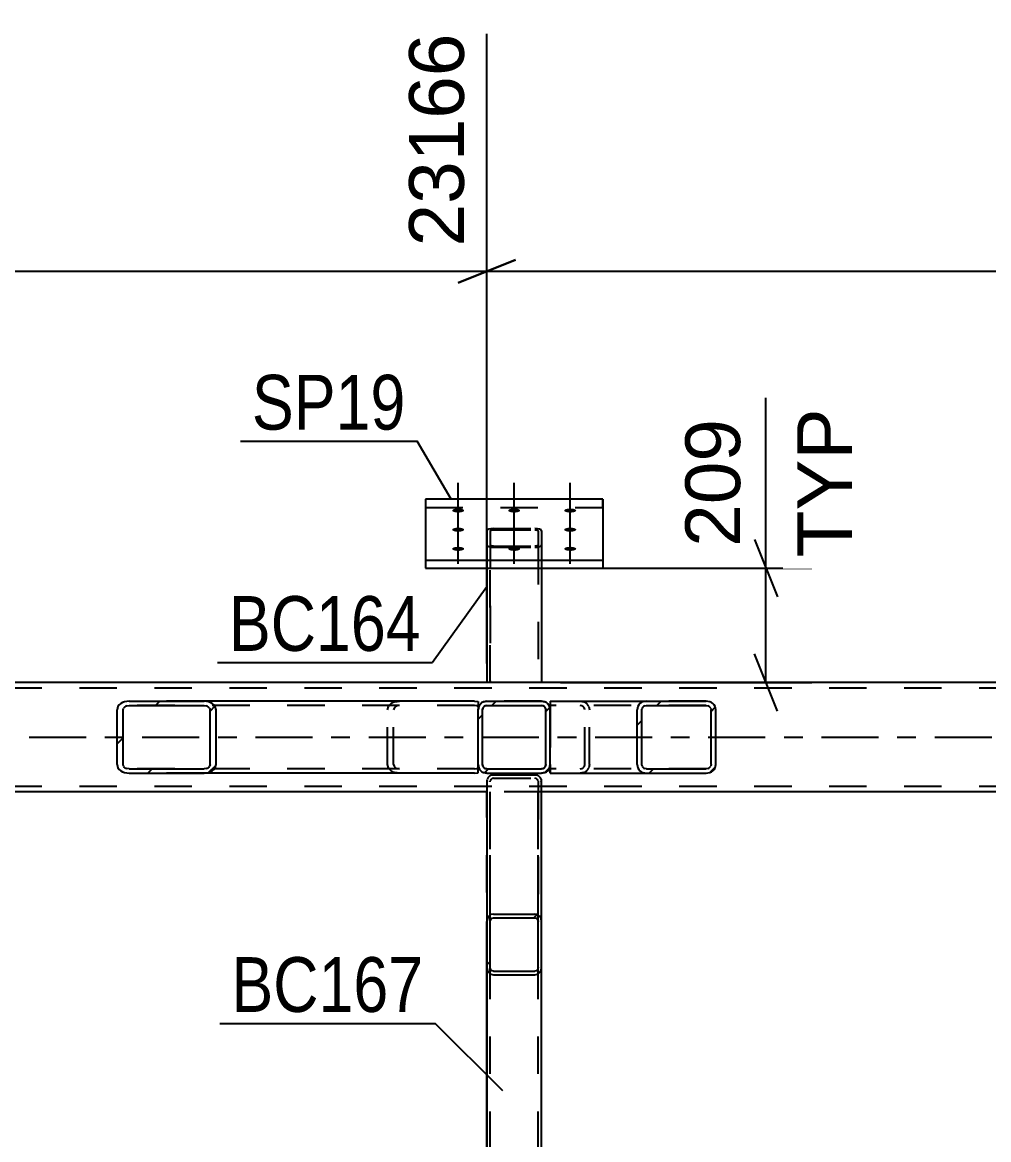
# Model space of a CAD drawing. Header units: millimetres. Extents: x -2250 to 594, y 0 to 1057.
# Drawn here: x -562.4 to -511.9, y 413 to 471.4 of the extents above; entities that cross this region are included whole.
import ezdxf

# ---------------------------------------------------------------- set-up
doc = ezdxf.new("R2010")
doc.units = ezdxf.units.MM
doc.linetypes.add('DXK_LINE_DOT2', pattern=[3.9198, 1.9599, -1.9599])
doc.linetypes.add('DXK_LINE_DOT3', pattern=[5.9187, 2.979, -0.9799, 0.9799, -0.9799])
doc.styles.add('Arial', font='ARIAL.TTF', dxfattribs={"height": 0.2})
doc.styles.add('Arial Narrow', font='ARIALN.TTF', dxfattribs={"height": 0.2})

# ---------------------------------------------------------------- blocks, each defined once
blk = doc.blocks.new('Part-761553754-3896 - 3871')
at = {"linetype": 'Continuous'}
h = blk.add_hatch(dxfattribs=at)
h.set_pattern_fill('', scale=0.7, style=0, pattern_type=0)
h.set_pattern_definition([(45, (-526.4788, 432.1498), (-1.5715, 1.5715), [])])
h.paths.add_polyline_path([(-526.67, 432.115), (-526.479, 432.15), (-526.317, 432.249), (-526.209, 432.397), (-526.171, 432.572), (-526.171, 435.429), (-526.209, 435.604), (-526.317, 435.753), (-526.479, 435.852), (-526.67, 435.886), (-529.79, 435.886), (-529.981, 435.852), (-530.143, 435.753), (-530.251, 435.604), (-530.289, 435.429), (-530.289, 432.572), (-530.251, 432.397), (-530.143, 432.249), (-529.981, 432.15), (-529.79, 432.115)])
h.paths.add_polyline_path([(-529.886, 432.361), (-529.967, 432.411), (-530.021, 432.485), (-530.04, 432.572), (-530.04, 435.429), (-530.021, 435.517), (-529.967, 435.591), (-529.886, 435.64), (-529.79, 435.658), (-526.67, 435.658), (-526.574, 435.64), (-526.493, 435.591), (-526.439, 435.517), (-526.42, 435.429), (-526.42, 432.572), (-526.439, 432.485), (-526.493, 432.411), (-526.574, 432.361), (-526.67, 432.344), (-529.79, 432.344)])
at = {"color": 2, "linetype": 'Continuous'}
for p, q in [((-534.826, 435.886), (-534.826, 435.429)), ((-534.826, 435.886), (-534.826, 435.886)), ((-534.826, 435.886), (-529.79, 435.886)), ((-530.251, 435.604), (-530.289, 435.429)), ((-530.289, 432.572), (-530.289, 435.429)), ((-530.04, 435.429), (-530.021, 435.517)), ((-530.04, 432.572), (-530.04, 435.429)), ((-529.79, 435.886), (-529.981, 435.852)), ((-529.886, 435.64), (-529.79, 435.658)), ((-529.79, 435.886), (-526.67, 435.886)), ((-529.79, 435.658), (-526.67, 435.658)), ((-526.479, 435.852), (-526.67, 435.886)), ((-526.67, 435.658), (-526.574, 435.64)), ((-526.439, 435.517), (-526.42, 435.429)), ((-526.42, 432.572), (-526.42, 435.429)), ((-526.171, 435.429), (-526.209, 435.604)), ((-526.171, 432.572), (-526.171, 435.429)), ((-534.826, 432.572), (-534.826, 432.249)), ((-530.289, 432.572), (-530.251, 432.397)), ((-530.021, 432.485), (-530.04, 432.572)), ((-526.42, 432.572), (-526.439, 432.485)), ((-526.209, 432.397), (-526.171, 432.572)), ((-534.826, 432.249), (-534.826, 432.115)), ((-534.826, 432.115), (-529.79, 432.115)), ((-529.981, 432.15), (-529.79, 432.115)), ((-529.79, 432.344), (-529.886, 432.361)), ((-529.79, 432.344), (-526.67, 432.344)), ((-529.79, 432.115), (-526.67, 432.115)), ((-526.574, 432.361), (-526.67, 432.344)), ((-526.67, 432.115), (-526.479, 432.15))]:
    blk.add_line(p, q, dxfattribs=at)
at = {"color": 7, "linetype": 'DXK_LINE_DOT2'}
for p, q in [((-534.826, 435.886), (-534.826, 435.658)), ((-526.67, 435.658), (-534.826, 435.658)), ((-534.826, 435.429), (-534.826, 432.397)), ((-533.271, 435.886), (-533.08, 435.852)), ((-533.176, 435.64), (-533.271, 435.658)), ((-533.021, 435.429), (-533.04, 435.517)), ((-533.021, 432.572), (-533.021, 435.429)), ((-532.81, 435.604), (-532.772, 435.429)), ((-532.772, 432.572), (-532.772, 435.429)), ((-526.67, 435.886), (-529.79, 435.886)), ((-533.04, 432.485), (-533.021, 432.572)), ((-532.772, 432.572), (-532.81, 432.397)), ((-526.67, 432.344), (-534.826, 432.344)), ((-534.826, 432.115), (-534.826, 432.344)), ((-533.271, 432.344), (-533.176, 432.361)), ((-533.08, 432.15), (-533.271, 432.115)), ((-529.79, 432.115), (-526.67, 432.115))]:
    blk.add_line(p, q, dxfattribs=at)
for centre, radius, start, end in [((-533.258, 435.415), 0.24, 25.09816, 69.94145), ((-533.245, 435.401), 0.48, 25.09816, 69.94145), ((-533.258, 432.587), 0.24, 290.05855, 334.90184), ((-533.245, 432.601), 0.48, 290.05855, 334.90184)]:
    blk.add_arc(centre, radius, start, end, dxfattribs=at)
at = {"color": 2, "linetype": 'Continuous'}
for centre, radius, start, end in [((-529.816, 435.401), 0.48, 110.05856, 154.90186), ((-529.803, 435.415), 0.24, 110.05856, 154.90186), ((-526.657, 435.415), 0.24, 25.09814, 69.94144), ((-526.644, 435.401), 0.48, 25.09814, 69.94144), ((-529.803, 432.587), 0.24, 205.09814, 249.94144), ((-526.657, 432.587), 0.24, 290.05856, 334.90186), ((-529.816, 432.601), 0.48, 205.09814, 249.94144), ((-526.644, 432.601), 0.48, 290.05856, 334.90186)]:
    blk.add_arc(centre, radius, start, end, dxfattribs=at)
blk = doc.blocks.new('Part-761553754-4044 - 3871')
at = {"color": 2, "linetype": 'Continuous'}
for p, q in [((-479.086, 436.858), (-1148.026, 436.858)), ((-538.141, 431.144), (-706.712, 431.144)), ((-479.086, 431.144), (-535.284, 431.144))]:
    blk.add_line(p, q, dxfattribs=at)
at = {"color": 7, "linetype": 'DXK_LINE_DOT2'}
for p, q in [((-479.086, 436.572), (-1148.026, 436.572)), ((-479.086, 431.429), (-1148.026, 431.429)), ((-535.284, 431.144), (-538.141, 431.144))]:
    blk.add_line(p, q, dxfattribs=at)
at = {"color": 7, "linetype": 'DXK_LINE_DOT3'}
blk.add_line((-1148.026, 434.001), (-479.086, 434.001), dxfattribs=at)
blk = doc.blocks.new('Part-761553754-4165 - 3871')
at = {"color": 7, "linetype": 'DXK_LINE_DOT2'}
for p, q in [((-535.284, 431.144), (-538.141, 431.144)), ((-538.141, 421.956), (-538.141, 431.144)), ((-537.97, 377.19), (-537.97, 431.144)), ((-535.455, 377.19), (-535.455, 431.144)), ((-535.284, 421.956), (-535.284, 431.144)), ((-538.141, 379.704), (-538.141, 381.925)), ((-535.284, 379.704), (-535.284, 381.925)), ((-538.115, 379.493), (-538.141, 379.361)), ((-538.141, 377.19), (-538.141, 379.361)), ((-538.041, 379.604), (-538.115, 379.493)), ((-537.929, 379.678), (-538.041, 379.604)), ((-537.97, 379.361), (-537.957, 379.427)), ((-537.957, 379.427), (-537.919, 379.483)), ((-537.798, 379.704), (-537.929, 379.678)), ((-537.919, 379.483), (-537.864, 379.52)), ((-537.864, 379.52), (-537.798, 379.533)), ((-537.798, 379.704), (-535.627, 379.704)), ((-537.798, 379.533), (-535.627, 379.533)), ((-535.496, 379.678), (-535.627, 379.704)), ((-535.627, 379.533), (-535.561, 379.52)), ((-535.561, 379.52), (-535.506, 379.483)), ((-535.506, 379.483), (-535.468, 379.427)), ((-535.384, 379.604), (-535.496, 379.678)), ((-535.468, 379.427), (-535.455, 379.361)), ((-535.31, 379.493), (-535.384, 379.604)), ((-535.284, 379.361), (-535.31, 379.493)), ((-535.284, 377.19), (-535.284, 379.361)), ((-538.141, 377.19), (-538.115, 377.059)), ((-538.115, 377.059), (-538.041, 376.948)), ((-538.041, 376.948), (-537.929, 376.873)), ((-537.957, 377.124), (-537.97, 377.19)), ((-537.919, 377.069), (-537.957, 377.124)), ((-537.864, 377.032), (-537.919, 377.069)), ((-537.798, 377.019), (-537.864, 377.032)), ((-537.798, 377.019), (-535.627, 377.019)), ((-535.561, 377.032), (-535.627, 377.019)), ((-535.506, 377.069), (-535.561, 377.032)), ((-535.468, 377.124), (-535.506, 377.069)), ((-535.496, 376.873), (-535.384, 376.948)), ((-535.455, 377.19), (-535.468, 377.124)), ((-535.384, 376.948), (-535.31, 377.059)), ((-535.31, 377.059), (-535.284, 377.19)), ((-537.929, 376.873), (-537.798, 376.847)), ((-537.798, 376.847), (-535.627, 376.847)), ((-535.627, 376.847), (-535.496, 376.873))]:
    blk.add_line(p, q, dxfattribs=at)
at = {"color": 2, "linetype": 'Continuous'}
for p, q in [((-538.141, 381.925), (-538.141, 421.956)), ((-535.284, 381.925), (-535.284, 421.956)), ((-538.141, 379.361), (-538.141, 379.704)), ((-535.284, 379.361), (-535.284, 379.704))]:
    blk.add_line(p, q, dxfattribs=at)
blk = doc.blocks.new('Part-761553754-3955 - 3871')
at = {"color": 7, "linetype": 'DXK_LINE_DOT2'}
for p, q in [((-538.115, 444.84), (-538.141, 444.795)), ((-538.141, 444.795), (-538.141, 442.836)), ((-538.041, 444.878), (-538.115, 444.84)), ((-537.929, 444.903), (-538.041, 444.878)), ((-537.97, 444.795), (-537.957, 444.818)), ((-537.97, 444.795), (-537.97, 436.858)), ((-537.957, 444.818), (-537.919, 444.837)), ((-537.798, 444.912), (-537.929, 444.903)), ((-537.919, 444.837), (-537.864, 444.849)), ((-537.864, 444.849), (-537.798, 444.854)), ((-537.798, 444.912), (-535.627, 444.912)), ((-537.798, 444.854), (-535.627, 444.854)), ((-535.496, 444.903), (-535.627, 444.912)), ((-535.627, 444.854), (-535.561, 444.849)), ((-535.561, 444.849), (-535.506, 444.837)), ((-535.506, 444.837), (-535.468, 444.818)), ((-535.384, 444.878), (-535.496, 444.903)), ((-535.468, 444.818), (-535.455, 444.795)), ((-535.455, 444.795), (-535.455, 443.953)), ((-535.31, 444.84), (-535.384, 444.878)), ((-535.284, 444.795), (-535.31, 444.84)), ((-535.284, 444.795), (-535.284, 444.052)), ((-538.141, 444.052), (-538.141, 442.836)), ((-538.141, 444.052), (-538.115, 444.008)), ((-538.115, 444.008), (-538.041, 443.97)), ((-538.041, 443.97), (-537.929, 443.944)), ((-537.957, 444.03), (-537.97, 444.052)), ((-537.97, 436.858), (-537.97, 443.953)), ((-537.919, 444.011), (-537.957, 444.03)), ((-537.929, 443.944), (-537.798, 443.935)), ((-537.864, 443.998), (-537.919, 444.011)), ((-537.798, 443.994), (-537.864, 443.998)), ((-537.798, 443.994), (-535.627, 443.994)), ((-537.798, 443.935), (-535.627, 443.935)), ((-535.561, 443.998), (-535.627, 443.994)), ((-535.627, 443.935), (-535.496, 443.944)), ((-535.506, 444.011), (-535.561, 443.998)), ((-535.468, 444.03), (-535.506, 444.011)), ((-535.496, 443.944), (-535.384, 443.97)), ((-535.455, 444.052), (-535.468, 444.03)), ((-535.455, 443.953), (-535.455, 436.858)), ((-535.384, 443.97), (-535.31, 444.008)), ((-535.31, 444.008), (-535.284, 444.052)), ((-535.284, 444.052), (-535.284, 442.836)), ((-535.284, 436.858), (-538.141, 436.858))]:
    blk.add_line(p, q, dxfattribs=at)
at = {"color": 2, "linetype": 'Continuous'}
for p, q in [((-538.141, 442.836), (-538.141, 436.858)), ((-535.284, 442.836), (-535.284, 436.858))]:
    blk.add_line(p, q, dxfattribs=at)
blk = doc.blocks.new('Part-761553754-3962 - 3871')
at = {"color": 2, "linetype": 'Continuous'}
for p, q in [((-532.07, 446.441), (-541.355, 446.441)), ((-541.355, 446.441), (-541.355, 442.836)), ((-532.07, 446.441), (-532.07, 442.836)), ((-541.355, 443.265), (-532.07, 443.265)), ((-541.355, 442.836), (-532.07, 442.836))]:
    blk.add_line(p, q, dxfattribs=at)
at = {"color": 7, "linetype": 'DXK_LINE_DOT2'}
for p, q in [((-541.355, 446.441), (-541.355, 446.012)), ((-532.07, 446.012), (-532.07, 446.441)), ((-541.355, 446.012), (-532.07, 446.012))]:
    blk.add_line(p, q, dxfattribs=at)
blk = doc.blocks.new('Bolt-761553754-3963 - 3871')
at = {"linetype": 'Continuous'}
for points in [[(-539.641, 445.748), (-539.706, 445.75), (-539.769, 445.757), (-539.826, 445.768), (-539.875, 445.783), (-539.913, 445.801), (-539.94, 445.822), (-539.954, 445.844), (-539.954, 445.866), (-539.94, 445.888), (-539.913, 445.909), (-539.875, 445.927), (-539.826, 445.942), (-539.769, 445.953), (-539.706, 445.96), (-539.641, 445.963), (-539.576, 445.96), (-539.513, 445.953), (-539.456, 445.942), (-539.408, 445.927), (-539.369, 445.909), (-539.342, 445.888), (-539.329, 445.866), (-539.329, 445.844), (-539.342, 445.822), (-539.369, 445.801), (-539.408, 445.783), (-539.456, 445.768), (-539.513, 445.757), (-539.576, 445.75)], [(-536.713, 445.748), (-536.778, 445.75), (-536.84, 445.757), (-536.897, 445.768), (-536.946, 445.783), (-536.985, 445.801), (-537.011, 445.822), (-537.025, 445.844), (-537.025, 445.866), (-537.011, 445.888), (-536.985, 445.909), (-536.946, 445.927), (-536.897, 445.942), (-536.84, 445.953), (-536.778, 445.96), (-536.713, 445.963), (-536.647, 445.96), (-536.585, 445.953), (-536.528, 445.942), (-536.479, 445.927), (-536.44, 445.909), (-536.414, 445.888), (-536.4, 445.866), (-536.4, 445.844), (-536.414, 445.822), (-536.44, 445.801), (-536.479, 445.783), (-536.528, 445.768), (-536.585, 445.757), (-536.647, 445.75)], [(-533.784, 445.748), (-533.849, 445.75), (-533.912, 445.757), (-533.969, 445.768), (-534.018, 445.783), (-534.056, 445.801), (-534.083, 445.822), (-534.097, 445.844), (-534.097, 445.866), (-534.083, 445.888), (-534.056, 445.909), (-534.018, 445.927), (-533.969, 445.942), (-533.912, 445.953), (-533.849, 445.96), (-533.784, 445.963), (-533.719, 445.96), (-533.656, 445.953), (-533.599, 445.942), (-533.55, 445.927), (-533.512, 445.909), (-533.485, 445.888), (-533.471, 445.866), (-533.471, 445.844), (-533.485, 445.822), (-533.512, 445.801), (-533.55, 445.783), (-533.599, 445.768), (-533.656, 445.757), (-533.719, 445.75)], [(-539.641, 444.746), (-539.706, 444.748), (-539.769, 444.755), (-539.826, 444.766), (-539.875, 444.781), (-539.913, 444.8), (-539.94, 444.82), (-539.954, 444.842), (-539.954, 444.865), (-539.94, 444.887), (-539.913, 444.907), (-539.875, 444.925), (-539.826, 444.94), (-539.769, 444.952), (-539.706, 444.959), (-539.641, 444.961), (-539.576, 444.959), (-539.513, 444.952), (-539.456, 444.94), (-539.408, 444.925), (-539.369, 444.907), (-539.342, 444.887), (-539.329, 444.865), (-539.329, 444.842), (-539.342, 444.82), (-539.369, 444.8), (-539.408, 444.781), (-539.456, 444.766), (-539.513, 444.755), (-539.576, 444.748)], [(-533.784, 444.746), (-533.849, 444.748), (-533.912, 444.755), (-533.969, 444.766), (-534.018, 444.781), (-534.056, 444.8), (-534.083, 444.82), (-534.097, 444.842), (-534.097, 444.865), (-534.083, 444.887), (-534.056, 444.907), (-534.018, 444.925), (-533.969, 444.94), (-533.912, 444.952), (-533.849, 444.959), (-533.784, 444.961), (-533.719, 444.959), (-533.656, 444.952), (-533.599, 444.94), (-533.55, 444.925), (-533.512, 444.907), (-533.485, 444.887), (-533.471, 444.865), (-533.471, 444.842), (-533.485, 444.82), (-533.512, 444.8), (-533.55, 444.781), (-533.599, 444.766), (-533.656, 444.755), (-533.719, 444.748)], [(-539.641, 443.744), (-539.706, 443.747), (-539.769, 443.754), (-539.826, 443.765), (-539.875, 443.78), (-539.913, 443.798), (-539.94, 443.819), (-539.954, 443.841), (-539.954, 443.863), (-539.94, 443.885), (-539.913, 443.906), (-539.875, 443.924), (-539.826, 443.939), (-539.769, 443.95), (-539.706, 443.957), (-539.641, 443.959), (-539.576, 443.957), (-539.513, 443.95), (-539.456, 443.939), (-539.408, 443.924), (-539.369, 443.906), (-539.342, 443.885), (-539.329, 443.863), (-539.329, 443.841), (-539.342, 443.819), (-539.369, 443.798), (-539.408, 443.78), (-539.456, 443.765), (-539.513, 443.754), (-539.576, 443.747)], [(-536.713, 443.744), (-536.778, 443.747), (-536.84, 443.754), (-536.897, 443.765), (-536.946, 443.78), (-536.985, 443.798), (-537.011, 443.819), (-537.025, 443.841), (-537.025, 443.863), (-537.011, 443.885), (-536.985, 443.906), (-536.946, 443.924), (-536.897, 443.939), (-536.84, 443.95), (-536.778, 443.957), (-536.713, 443.959), (-536.647, 443.957), (-536.585, 443.95), (-536.528, 443.939), (-536.479, 443.924), (-536.44, 443.906), (-536.414, 443.885), (-536.4, 443.863), (-536.4, 443.841), (-536.414, 443.819), (-536.44, 443.798), (-536.479, 443.78), (-536.528, 443.765), (-536.585, 443.754), (-536.647, 443.747)], [(-533.784, 443.744), (-533.849, 443.747), (-533.912, 443.754), (-533.969, 443.765), (-534.018, 443.78), (-534.056, 443.798), (-534.083, 443.819), (-534.097, 443.841), (-534.097, 443.863), (-534.083, 443.885), (-534.056, 443.906), (-534.018, 443.924), (-533.969, 443.939), (-533.912, 443.95), (-533.849, 443.957), (-533.784, 443.959), (-533.719, 443.957), (-533.656, 443.95), (-533.599, 443.939), (-533.55, 443.924), (-533.512, 443.906), (-533.485, 443.885), (-533.471, 443.863), (-533.471, 443.841), (-533.485, 443.819), (-533.512, 443.798), (-533.55, 443.78), (-533.599, 443.765), (-533.656, 443.754), (-533.719, 443.747)]]:
    blk.add_hatch(color=1, dxfattribs=at).paths.add_polyline_path(points)
at = {"color": 1, "linetype": 'Continuous'}
for p, q in [((-539.641, 445.076), (-539.641, 447.305)), ((-536.713, 445.076), (-536.713, 447.305)), ((-533.784, 445.076), (-533.784, 447.305)), ((-539.641, 444.075), (-539.641, 446.303)), ((-533.784, 444.075), (-533.784, 446.303)), ((-539.641, 443.073), (-539.641, 445.302)), ((-536.713, 443.073), (-536.713, 445.302)), ((-533.784, 443.073), (-533.784, 445.302))]:
    blk.add_line(p, q, dxfattribs=at)
blk = doc.blocks.new('Part-761553754-4150 - 3871')
at = {"linetype": 'Continuous'}
h = blk.add_hatch(dxfattribs=at)
h.set_pattern_fill('', scale=0.7, style=0, pattern_type=0)
h.set_pattern_definition([(45, (-535.1085, 432.1498), (-1.5715, 1.5715), [])])
h.paths.add_polyline_path([(-535.283, 432.115), (-535.109, 432.15), (-534.96, 432.249), (-534.861, 432.397), (-534.826, 432.572), (-534.826, 435.429), (-534.861, 435.604), (-534.96, 435.753), (-535.109, 435.852), (-535.283, 435.886), (-538.141, 435.886), (-538.316, 435.852), (-538.464, 435.753), (-538.563, 435.604), (-538.598, 435.429), (-538.598, 432.572), (-538.563, 432.397), (-538.464, 432.249), (-538.316, 432.15), (-538.141, 432.115)])
h.paths.add_polyline_path([(-538.228, 432.361), (-538.302, 432.411), (-538.352, 432.485), (-538.369, 432.572), (-538.369, 435.429), (-538.352, 435.517), (-538.302, 435.591), (-538.228, 435.64), (-538.141, 435.658), (-535.283, 435.658), (-535.196, 435.64), (-535.122, 435.591), (-535.072, 435.517), (-535.055, 435.429), (-535.055, 432.572), (-535.072, 432.485), (-535.122, 432.411), (-535.196, 432.361), (-535.283, 432.344), (-538.141, 432.344)])
at = {"color": 7, "linetype": 'DXK_LINE_DOT2'}
for p, q in [((-538.598, 435.429), (-538.563, 435.604)), ((-538.598, 432.572), (-538.598, 435.429)), ((-538.352, 435.517), (-538.369, 435.429)), ((-538.369, 432.572), (-538.369, 435.429)), ((-538.316, 435.852), (-538.141, 435.886)), ((-538.141, 435.658), (-538.228, 435.64)), ((-535.283, 435.886), (-538.141, 435.886)), ((-538.141, 435.658), (-535.283, 435.658)), ((-535.283, 435.886), (-535.283, 435.886)), ((-535.283, 435.886), (-535.109, 435.852)), ((-535.196, 435.64), (-535.283, 435.658)), ((-535.055, 435.429), (-535.072, 435.517)), ((-535.055, 432.572), (-535.055, 435.429)), ((-534.861, 435.604), (-534.826, 435.429)), ((-534.826, 432.572), (-534.826, 435.429)), ((-538.563, 432.397), (-538.598, 432.572)), ((-538.369, 432.572), (-538.352, 432.485)), ((-535.072, 432.485), (-535.055, 432.572)), ((-534.826, 432.572), (-534.861, 432.397)), ((-538.141, 432.115), (-538.316, 432.15)), ((-538.228, 432.361), (-538.141, 432.344)), ((-538.141, 432.344), (-535.283, 432.344)), ((-538.141, 432.115), (-535.283, 432.115)), ((-535.283, 432.344), (-535.196, 432.361)), ((-535.109, 432.15), (-535.283, 432.115))]:
    blk.add_line(p, q, dxfattribs=at)
at = {"color": 2, "linetype": 'Continuous'}
for p, q in [((-538.563, 435.604), (-538.598, 435.429)), ((-538.598, 435.429), (-538.598, 435.429)), ((-538.598, 432.572), (-538.598, 435.429)), ((-538.369, 435.429), (-538.352, 435.517)), ((-538.369, 435.429), (-538.369, 435.429)), ((-538.369, 432.572), (-538.369, 435.429)), ((-538.141, 435.886), (-538.316, 435.852)), ((-538.228, 435.64), (-538.141, 435.658)), ((-538.141, 435.886), (-538.141, 435.886)), ((-538.141, 435.886), (-535.283, 435.886)), ((-538.141, 435.658), (-538.141, 435.658)), ((-538.141, 435.658), (-535.283, 435.658)), ((-535.283, 435.886), (-535.283, 435.886)), ((-535.109, 435.852), (-535.283, 435.886)), ((-535.283, 435.658), (-535.283, 435.658)), ((-535.283, 435.658), (-535.196, 435.64)), ((-535.072, 435.517), (-535.055, 435.429)), ((-535.055, 435.429), (-535.055, 435.429)), ((-535.055, 432.572), (-535.055, 435.429)), ((-534.826, 435.429), (-534.861, 435.604)), ((-534.826, 435.429), (-534.826, 435.429)), ((-534.826, 432.572), (-534.826, 435.429)), ((-538.598, 432.572), (-538.598, 432.572)), ((-538.598, 432.572), (-538.563, 432.397)), ((-538.369, 432.572), (-538.369, 432.572)), ((-538.352, 432.485), (-538.369, 432.572)), ((-535.055, 432.572), (-535.072, 432.485)), ((-535.055, 432.572), (-535.055, 432.572)), ((-534.861, 432.397), (-534.826, 432.572)), ((-534.826, 432.572), (-534.826, 432.572)), ((-538.316, 432.15), (-538.141, 432.115)), ((-538.141, 432.344), (-538.228, 432.361)), ((-538.141, 432.344), (-538.141, 432.344)), ((-538.141, 432.344), (-535.283, 432.344)), ((-538.141, 432.115), (-538.141, 432.115)), ((-538.141, 432.115), (-535.283, 432.115)), ((-535.196, 432.361), (-535.283, 432.344)), ((-535.283, 432.344), (-535.283, 432.344)), ((-535.283, 432.115), (-535.109, 432.15)), ((-535.283, 432.115), (-535.283, 432.115))]:
    blk.add_line(p, q, dxfattribs=at)
at = {"color": 7, "linetype": 'DXK_LINE_DOT3'}
blk.add_line((-536.712, 434.001), (-536.712, 434.001), dxfattribs=at)
at = {"color": 7, "linetype": 'DXK_LINE_DOT2'}
for centre, radius, start, end in [((-538.141, 435.429), 0.457, 112.5, 157.5), ((-538.141, 435.429), 0.229, 112.5, 157.5), ((-535.283, 435.429), 0.229, 22.5, 67.5), ((-535.283, 435.429), 0.457, 22.5, 67.5), ((-538.141, 432.572), 0.229, 202.5, 247.5), ((-535.283, 432.572), 0.229, 292.5, 337.5), ((-538.141, 432.572), 0.457, 202.5, 247.5), ((-535.283, 432.572), 0.457, 292.5, 337.5)]:
    blk.add_arc(centre, radius, start, end, dxfattribs=at)
at = {"color": 2, "linetype": 'Continuous'}
for centre, radius, start, end in [((-538.141, 435.429), 0.457, 112.5, 157.5), ((-538.141, 435.429), 0.229, 112.5, 157.5), ((-535.283, 435.429), 0.229, 22.5, 67.5), ((-535.283, 435.429), 0.457, 22.5, 67.5), ((-538.141, 432.572), 0.229, 202.5, 247.5), ((-535.283, 432.572), 0.229, 292.5, 337.5), ((-538.141, 432.572), 0.457, 202.5, 247.5), ((-535.283, 432.572), 0.457, 292.5, 337.5)]:
    blk.add_arc(centre, radius, start, end, dxfattribs=at)
blk = doc.blocks.new('Part-761553754-4155 - 3871')
at = {"linetype": 'Continuous'}
h = blk.add_hatch(dxfattribs=at)
h.set_pattern_fill('', scale=0.7, style=0, pattern_type=0)
h.set_pattern_definition([(45, (-552.6868, 432.1498), (-1.57154, 1.57154), [])])
h.paths.add_polyline_path([(-552.927, 432.115), (-552.687, 432.15), (-552.483, 432.249), (-552.347, 432.397), (-552.299, 432.572), (-552.299, 435.429), (-552.347, 435.604), (-552.483, 435.753), (-552.687, 435.852), (-552.927, 435.886), (-556.849, 435.886), (-557.089, 435.852), (-557.293, 435.753), (-557.429, 435.604), (-557.477, 435.429), (-557.477, 432.572), (-557.429, 432.397), (-557.293, 432.249), (-557.089, 432.15), (-556.849, 432.115)])
h.paths.add_polyline_path([(-556.969, 432.361), (-557.071, 432.411), (-557.139, 432.485), (-557.163, 432.572), (-557.163, 435.429), (-557.139, 435.517), (-557.071, 435.591), (-556.969, 435.64), (-556.849, 435.658), (-552.927, 435.658), (-552.807, 435.64), (-552.705, 435.591), (-552.637, 435.517), (-552.613, 435.429), (-552.613, 432.572), (-552.637, 432.485), (-552.705, 432.411), (-552.807, 432.361), (-552.927, 432.344), (-556.849, 432.344)])
at = {"color": 2, "linetype": 'Continuous'}
for p, q in [((-557.429, 435.604), (-557.477, 435.429)), ((-557.477, 432.572), (-557.477, 435.429)), ((-557.163, 435.429), (-557.139, 435.517)), ((-557.163, 432.572), (-557.163, 435.429)), ((-556.849, 435.886), (-557.089, 435.852)), ((-556.969, 435.64), (-556.849, 435.658)), ((-556.849, 435.886), (-552.927, 435.886)), ((-556.849, 435.658), (-552.927, 435.658)), ((-538.781, 435.886), (-552.927, 435.886)), ((-552.687, 435.852), (-552.927, 435.886)), ((-552.927, 435.658), (-552.807, 435.64)), ((-552.637, 435.517), (-552.613, 435.429)), ((-552.613, 432.572), (-552.613, 435.429)), ((-552.299, 435.429), (-552.347, 435.604)), ((-552.299, 432.572), (-552.299, 435.429)), ((-538.781, 435.886), (-538.598, 435.86)), ((-538.598, 435.86), (-538.598, 435.852)), ((-538.598, 435.852), (-538.598, 435.753)), ((-538.598, 435.753), (-538.598, 435.429)), ((-557.477, 432.572), (-557.429, 432.397)), ((-557.139, 432.485), (-557.163, 432.572)), ((-552.613, 432.572), (-552.637, 432.485)), ((-552.347, 432.397), (-552.299, 432.572)), ((-538.598, 432.142), (-538.598, 432.572)), ((-557.089, 432.15), (-556.849, 432.115)), ((-556.849, 432.344), (-556.969, 432.361)), ((-556.849, 432.344), (-552.927, 432.344)), ((-556.849, 432.115), (-552.927, 432.115)), ((-552.807, 432.361), (-552.927, 432.344)), ((-552.927, 432.115), (-552.687, 432.15)), ((-538.781, 432.115), (-552.927, 432.115)), ((-538.781, 432.115), (-538.598, 432.142))]:
    blk.add_line(p, q, dxfattribs=at)
at = {"color": 7, "linetype": 'DXK_LINE_DOT2'}
for p, q in [((-552.927, 435.886), (-556.849, 435.886)), ((-538.781, 435.658), (-556.849, 435.658)), ((-543.331, 435.429), (-543.283, 435.604)), ((-543.331, 432.572), (-543.331, 435.429)), ((-542.993, 435.517), (-543.017, 435.429)), ((-543.017, 432.572), (-543.017, 435.429)), ((-542.944, 435.852), (-542.704, 435.886)), ((-542.704, 435.658), (-542.824, 435.64)), ((-538.661, 435.64), (-538.781, 435.658)), ((-538.598, 435.609), (-538.661, 435.64)), ((-538.598, 435.86), (-538.598, 435.86)), ((-538.598, 435.753), (-538.598, 435.609)), ((-538.598, 432.572), (-538.598, 435.604)), ((-543.283, 432.397), (-543.331, 432.572)), ((-543.017, 432.572), (-542.993, 432.485)), ((-538.781, 432.344), (-556.849, 432.344)), ((-552.927, 432.115), (-556.849, 432.115)), ((-542.704, 432.115), (-542.944, 432.15)), ((-542.824, 432.361), (-542.704, 432.344)), ((-538.781, 432.344), (-538.661, 432.361)), ((-538.661, 432.361), (-538.598, 432.392))]:
    blk.add_line(p, q, dxfattribs=at)
at = {"color": 2, "linetype": 'Continuous'}
for centre, radius, start, end in [((-556.945, 435.297), 0.573, 104.55469, 147.5895), ((-556.897, 435.363), 0.286, 104.55469, 147.5895), ((-552.879, 435.363), 0.286, 32.4105, 75.44531), ((-552.831, 435.297), 0.573, 32.4105, 75.44531), ((-556.897, 432.638), 0.286, 212.4105, 255.44531), ((-552.879, 432.638), 0.286, 284.55469, 327.5895), ((-556.945, 432.704), 0.573, 212.4105, 255.44531), ((-552.831, 432.704), 0.573, 284.55469, 327.5895)]:
    blk.add_arc(centre, radius, start, end, dxfattribs=at)
at = {"color": 7, "linetype": 'DXK_LINE_DOT2'}
for centre, radius, start, end in [((-542.8, 435.297), 0.573, 104.55471, 147.58953), ((-542.752, 435.363), 0.286, 104.55471, 147.58953), ((-542.752, 432.638), 0.286, 212.41047, 255.44529), ((-542.8, 432.704), 0.573, 212.41047, 255.44529)]:
    blk.add_arc(centre, radius, start, end, dxfattribs=at)
blk = doc.blocks.new('Part-761553754-4159 - 3871')
at = {"linetype": 'Continuous'}
h = blk.add_hatch(dxfattribs=at)
h.set_pattern_fill('', scale=0.7, style=0, pattern_type=0)
h.set_pattern_definition([(45, (-535.4956, 421.6042), (-1.5715, 1.5715), [])])
h.paths.add_polyline_path([(-535.627, 421.575), (-535.496, 421.604), (-535.384, 421.687), (-535.31, 421.81), (-535.284, 421.956), (-535.284, 424.369), (-535.31, 424.515), (-535.384, 424.639), (-535.496, 424.721), (-535.627, 424.75), (-537.798, 424.75), (-537.929, 424.721), (-538.041, 424.639), (-538.115, 424.515), (-538.141, 424.369), (-538.141, 421.956), (-538.115, 421.81), (-538.041, 421.687), (-537.929, 421.604), (-537.798, 421.575)])
h.paths.add_polyline_path([(-537.864, 421.78), (-537.919, 421.822), (-537.957, 421.883), (-537.97, 421.956), (-537.97, 424.369), (-537.957, 424.442), (-537.919, 424.504), (-537.864, 424.545), (-537.798, 424.56), (-535.627, 424.56), (-535.561, 424.545), (-535.506, 424.504), (-535.468, 424.442), (-535.455, 424.369), (-535.455, 421.956), (-535.468, 421.883), (-535.506, 421.822), (-535.561, 421.78), (-535.627, 421.766), (-537.798, 421.766)])
at = {"color": 2, "linetype": 'Continuous'}
for p, q in [((-537.929, 432.012), (-537.798, 432.041)), ((-537.798, 432.041), (-535.627, 432.041)), ((-535.627, 432.041), (-535.496, 432.012)), ((-538.131, 431.715), (-538.141, 431.665)), ((-538.141, 431.665), (-538.141, 424.369)), ((-538.131, 431.715), (-538.115, 431.806)), ((-535.31, 431.806), (-535.294, 431.715)), ((-535.284, 431.665), (-535.294, 431.715)), ((-535.284, 424.369), (-535.284, 431.665)), ((-538.115, 424.515), (-538.141, 424.369)), ((-538.141, 421.956), (-538.141, 424.369)), ((-537.97, 424.369), (-537.957, 424.442)), ((-537.97, 421.956), (-537.97, 424.369)), ((-537.957, 424.442), (-537.919, 424.504)), ((-537.798, 424.75), (-537.929, 424.721)), ((-537.919, 424.504), (-537.864, 424.545)), ((-537.864, 424.545), (-537.798, 424.56)), ((-537.798, 424.75), (-535.627, 424.75)), ((-537.798, 424.56), (-535.627, 424.56)), ((-535.496, 424.721), (-535.627, 424.75)), ((-535.627, 424.56), (-535.561, 424.545)), ((-535.561, 424.545), (-535.506, 424.504)), ((-535.506, 424.504), (-535.468, 424.442)), ((-535.468, 424.442), (-535.455, 424.369)), ((-535.455, 421.956), (-535.455, 424.369)), ((-535.284, 424.369), (-535.31, 424.515)), ((-535.284, 421.956), (-535.284, 424.369)), ((-538.141, 421.956), (-538.115, 421.81)), ((-537.957, 421.883), (-537.97, 421.956)), ((-537.919, 421.822), (-537.957, 421.883)), ((-535.468, 421.883), (-535.506, 421.822)), ((-535.455, 421.956), (-535.468, 421.883)), ((-535.31, 421.81), (-535.284, 421.956)), ((-537.929, 421.604), (-537.798, 421.575)), ((-537.864, 421.78), (-537.919, 421.822)), ((-537.798, 421.766), (-537.864, 421.78)), ((-537.798, 421.766), (-535.627, 421.766)), ((-537.798, 421.575), (-535.627, 421.575)), ((-535.561, 421.78), (-535.627, 421.766)), ((-535.627, 421.575), (-535.496, 421.604)), ((-535.506, 421.822), (-535.561, 421.78))]:
    blk.add_line(p, q, dxfattribs=at)
at = {"color": 7, "linetype": 'DXK_LINE_DOT2'}
for p, q in [((-537.864, 431.836), (-537.919, 431.795)), ((-537.798, 431.851), (-537.864, 431.836)), ((-537.798, 431.851), (-535.627, 431.851)), ((-535.561, 431.836), (-535.627, 431.851)), ((-535.506, 431.795), (-535.561, 431.836)), ((-537.97, 431.665), (-537.96, 431.715)), ((-537.97, 424.369), (-537.97, 431.665)), ((-537.957, 431.733), (-537.96, 431.715)), ((-537.919, 431.795), (-537.957, 431.733)), ((-535.468, 431.733), (-535.506, 431.795)), ((-535.465, 431.715), (-535.468, 431.733)), ((-535.465, 431.715), (-535.455, 431.665)), ((-535.455, 431.665), (-535.455, 424.369)), ((-535.284, 431.144), (-538.141, 431.144)), ((-538.141, 421.956), (-538.141, 431.144)), ((-537.97, 421.956), (-537.97, 431.144)), ((-535.455, 421.956), (-535.455, 431.144)), ((-535.284, 421.956), (-535.284, 431.144))]:
    blk.add_line(p, q, dxfattribs=at)
at = {"color": 2, "linetype": 'Continuous'}
for centre, start, end in [((-537.772, 431.684), 115.62949, 160.40482), ((-535.653, 431.684), 19.59518, 64.37051), ((-537.772, 424.393), 115.62951, 160.40482), ((-535.653, 424.393), 19.59518, 64.37053), ((-537.772, 421.933), 199.59518, 244.37053), ((-535.653, 421.933), 295.62951, 340.40482)]:
    blk.add_arc(centre, 0.364, start, end, dxfattribs=at)
blk = doc.blocks.new('StraightDimension-761553754-4264 - 3871')
at = {"color": 7, "linetype": 'Continuous'}
blk.add_line((-538.141, 430.143), (-538.141, 357.739), dxfattribs=at)
blk = doc.blocks.new('StraightDimension-761553754-4274 - 3871')
at = {"color": 7, "linetype": 'Continuous'}
blk.add_line((-538.141, 430.143), (-538.141, 357.739), dxfattribs=at)
blk = doc.blocks.new('StraightDimension-761553754-4317 - 3871')
at = {"color": 7, "linetype": 'Continuous'}
for p, q in [((-538.141, 437.858), (-538.141, 470.786)), ((-539.641, 457.768), (-536.641, 458.968)), ((-709.569, 458.368), (-538.141, 458.368))]:
    blk.add_line(p, q, dxfattribs=at)
at = {"color": 0, "linetype": 'Continuous'}
blk.add_wipeout([(-538.741, 471.386), (-542.941, 471.386), (-542.941, 459.068), (-538.741, 459.068)], dxfattribs=at)
at = {"color": 3, "linetype": 'Continuous', "style": 'Arial'}
blk.add_text('23166', height=2.8652, rotation=90.00021, dxfattribs=at).set_placement((-539.341, 459.668))
blk = doc.blocks.new('StraightDimension-761553754-4323 - 3871')
at = {"color": 7, "linetype": 'Continuous'}
for p, q in [((-538.141, 437.858), (-538.141, 470.786)), ((-466.129, 437.858), (-466.129, 470.786)), ((-536.641, 458.968), (-539.641, 457.768)), ((-467.629, 457.768), (-464.629, 458.968)), ((-538.141, 458.368), (-466.129, 458.368))]:
    blk.add_line(p, q, dxfattribs=at)
at = {"color": 0}
blk.add_wipeout([(-497.088, 459.118), (-497.088, 463.318), (-507.182, 463.318), (-507.182, 459.118)], dxfattribs=at)
at = {"color": 3, "style": 'Arial'}
blk.add_text('2775', height=2.8652, dxfattribs=at).set_placement((-506.582, 459.718))
at = {"color": 0, "linetype": 'Continuous'}
blk.add_wipeout([(-466.729, 471.386), (-470.929, 471.386), (-470.929, 459.068), (-466.729, 459.068)], dxfattribs=at)
at = {"color": 3, "linetype": 'Continuous', "style": 'Arial'}
blk.add_text('25941', height=2.8652, rotation=90.00021, dxfattribs=at).set_placement((-467.329, 459.668))
blk = doc.blocks.new('StraightDimension-761553754-4335 - 3871')
at = {"color": 7, "linetype": 'Continuous'}
for p, q in [((-523.55, 442.836), (-523.55, 451.757)), ((-523.55, 442.836), (-523.55, 451.757)), ((-524.15, 444.336), (-522.95, 441.336)), ((-534.284, 442.836), (-521.15, 442.836)), ((-523.55, 436.858), (-523.55, 442.836)), ((-522.95, 435.358), (-524.15, 438.358)), ((-534.284, 436.858), (-521.15, 436.858))]:
    blk.add_line(p, q, dxfattribs=at)
at = {"color": 0, "linetype": 'Continuous'}
blk.add_wipeout([(-518.45, 451.784), (-522.65, 451.784), (-522.65, 442.809), (-518.45, 442.809)], dxfattribs=at)
at = {"color": 0}
blk.add_wipeout([(-524.3, 451.232), (-528.5, 451.232), (-528.5, 443.361), (-524.3, 443.361)], dxfattribs=at)
at = {"color": 3, "linetype": 'Continuous', "style": 'Arial'}
blk.add_text('TYP', height=2.8652, rotation=90.00021, dxfattribs=at).set_placement((-519.05, 443.409))
at = {"color": 3, "style": 'Arial'}
blk.add_text('209', height=2.8652, rotation=90.00021, dxfattribs=at).set_placement((-524.9, 443.961))
blk = doc.blocks.new('Mark-761553754-3951 - 3871')
at = {"color": 30, "linetype": 'Continuous'}
for p in [(-538.141, 441.869), (-552.228, 437.916)]:
    blk.add_line(p, (-540.98, 437.916), dxfattribs=at)
at = {"color": 0}
blk.add_wipeout([(-541.58, 438.516), (-541.58, 441.516), (-551.628, 441.516), (-551.628, 438.516)], dxfattribs=at)
blk.add_wipeout([(-541.58, 438.516), (-541.58, 441.516), (-551.628, 441.516), (-551.628, 438.516)], dxfattribs=at)
at = {"color": 3, "style": 'Arial Narrow'}
blk.add_text('BC164', height=2.8633, dxfattribs=at).set_placement((-551.628, 438.516))
blk = doc.blocks.new('Mark-761553754-3958 - 3871')
at = {"color": 30, "linetype": 'Continuous'}
for p in [(-551.025, 449.487), (-540.011, 446.441)]:
    blk.add_line(p, (-541.786, 449.487), dxfattribs=at)
at = {"color": 0}
blk.add_wipeout([(-542.386, 450.087), (-542.386, 453.087), (-550.425, 453.087), (-550.425, 450.087)], dxfattribs=at)
blk.add_wipeout([(-542.386, 450.087), (-542.386, 453.087), (-550.425, 453.087), (-550.425, 450.087)], dxfattribs=at)
at = {"color": 3, "style": 'Arial Narrow'}
blk.add_text('SP19', height=2.8633, dxfattribs=at).set_placement((-550.425, 450.087))
blk = doc.blocks.new('Mark-761553754-4161 - 3871')
at = {"color": 30, "linetype": 'Continuous'}
for p in [(-552.097, 419.034), (-537.312, 415.499)]:
    blk.add_line(p, (-540.848, 419.034), dxfattribs=at)
at = {"color": 0}
blk.add_wipeout([(-541.448, 419.634), (-541.448, 422.634), (-551.497, 422.634), (-551.497, 419.634)], dxfattribs=at)
blk.add_wipeout([(-541.448, 419.634), (-541.448, 422.634), (-551.497, 422.634), (-551.497, 419.634)], dxfattribs=at)
at = {"color": 3, "style": 'Arial Narrow'}
blk.add_text('BC167', height=2.8633, dxfattribs=at).set_placement((-551.497, 419.634))

msp = doc.modelspace()

# ---------------------------------------------------------------- block references
for name in ['Bolt-761553754-3963 - 3871', 'Part-761553754-3962 - 3871', 'Part-761553754-3955 - 3871', 'Part-761553754-4044 - 3871', 'Part-761553754-4155 - 3871', 'Part-761553754-4150 - 3871', 'Part-761553754-3896 - 3871', 'Part-761553754-4159 - 3871', 'Part-761553754-4165 - 3871']:
    msp.add_blockref(name, (0, 0))

# ---------------------------------------------------------------- next in the draw order: block references
for name in ['StraightDimension-761553754-4317 - 3871', 'StraightDimension-761553754-4264 - 3871']:
    msp.add_blockref(name, (0, 0))

# ---------------------------------------------------------------- next in the draw order: block references
for name in ['StraightDimension-761553754-4323 - 3871', 'Mark-761553754-3958 - 3871', 'StraightDimension-761553754-4274 - 3871']:
    msp.add_blockref(name, (0, 0))

# ---------------------------------------------------------------- next in the draw order: block references
for name in ['StraightDimension-761553754-4335 - 3871', 'Mark-761553754-3951 - 3871', 'Mark-761553754-4161 - 3871']:
    msp.add_blockref(name, (0, 0))

doc.saveas('drawing.dxf')
